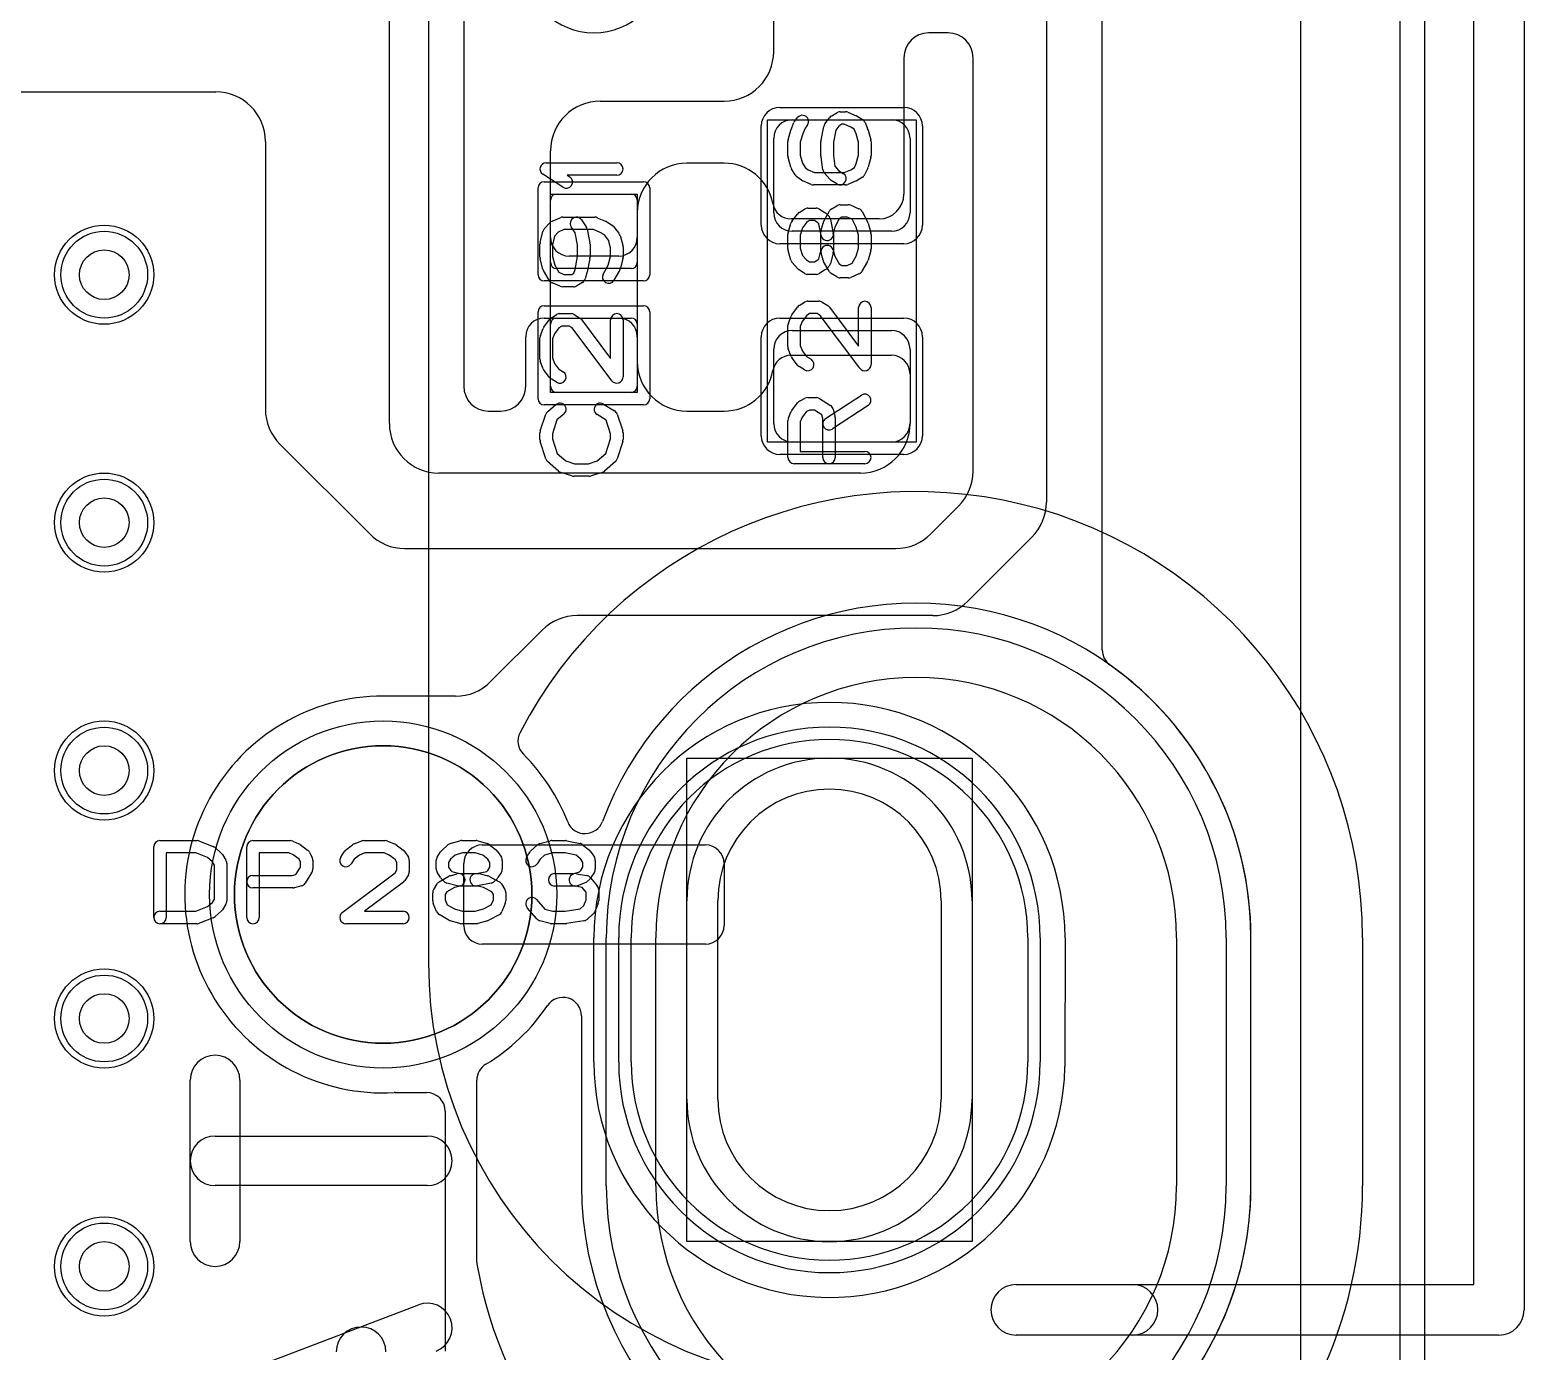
# Model space of a CAD drawing. Extents: x -1 to 20.9, y -0.5 to 20.
# Drawn here: x 14.88 to 20.9, y 2.93 to 8.26 of the extents above; entities that cross this region are included whole.
import ezdxf

# ---------------------------------------------------------------- set-up
doc = ezdxf.new("R2010")
doc.units = 0
for name, color, linetype in [('Hole', 1, 'CONTINUOUS'), ('L1', 3, 'CONTINUOUS'), ('L4', 3, 'CONTINUOUS'), ('MetalMask-A', 176, 'CONTINUOUS'), ('MetalMask-B', 176, 'CONTINUOUS'), ('Outline', 7, 'CONTINUOUS'), ('PartsArea-A', 111, 'CONTINUOUS'), ('PartsArea-B', 111, 'CONTINUOUS'), ('PartsSilk-A', 221, 'CONTINUOUS'), ('PartsSilk-B', 221, 'CONTINUOUS'), ('Resist-A', 2, 'CONTINUOUS'), ('Resist-B', 2, 'CONTINUOUS'), ('Silk-A', 140, 'CONTINUOUS'), ('Silk-B', 140, 'CONTINUOUS')]:
    doc.layers.add(name, color=color, linetype=linetype)

msp = doc.modelspace()

# ---------------------------------------------------------------- linework, layer by layer
at = {"layer": 'Hole'}
for p, q in [((17.65, 3.95), (17.65, 4.75)), ((18.55, 4.75), (18.55, 3.95))]:
    msp.add_line(p, q, dxfattribs=at)
for centre in [(15.175, 7.275), (15.175, 6.275), (15.175, 5.275), (15.175, 4.275), (15.175, 3.275)]:
    msp.add_circle(centre, 0.1, dxfattribs=at)
for centre, start, end in [((18.1, 4.75), 0, 180), ((18.1, 3.95), 180, 0)]:
    msp.add_arc(centre, 0.45, start, end, dxfattribs=at)
at = {"layer": 'L1'}
for p, q in [((16.625, 10.19216), (16.625, 6.825)), ((16.325, 6.675), (16.325, 10.06716)), ((17.875, 8.175), (17.875, 9.42503)), ((18.975, 8.35), (18.975, 6.35784)), ((18.57925, 8.25), (18.5, 8.25)), ((18.4, 8.15), (18.4, 7.6)), ((18.67925, 6.48284), (18.67925, 8.15)), ((14.71855, 8.0125), (15.625, 8.0125)), ((17.175, 7.975), (17.675, 7.975)), ((17.95, 7.9), (18.35, 7.9)), ((15.825, 7.8125), (15.825, 6.73284)), ((16.975, 7.42497), (16.975, 7.775)), ((17.875, 7.525), (17.875, 7.825)), ((18.425, 7.825), (18.425, 7.525)), ((17.675, 7.725), (17.525, 7.725)), ((17, 7.6), (17.3, 7.6)), ((16.975, 7.325), (16.975, 7.575)), ((17.325, 7.575), (17.325, 7.325)), ((17.325, 7.525), (17.325, 7.42497)), ((18.3, 7.5), (17.94539, 7.5)), ((18.35, 7.45), (17.95, 7.45)), ((17.3, 7.3), (17, 7.3)), ((17.25003, 7.35), (17.04997, 7.35)), ((16.94997, 7.1), (17.25003, 7.1)), ((16.975, 6.825), (16.975, 7.075)), ((17, 7.1), (17.3, 7.1)), ((17.325, 7.075), (17.325, 6.825)), ((16.875, 6.825), (16.875, 7.02503)), ((17.325, 7.02503), (17.325, 6.925)), ((17.95, 7.05), (18.35, 7.05)), ((17.875, 6.675), (17.875, 6.975)), ((17.94539, 6.95), (18.35003, 6.95)), ((18.425, 6.975), (18.425, 6.675)), ((18.425, 6.87503), (18.425, 6.675)), ((17.3, 6.8), (17, 6.8)), ((16.725, 6.725), (16.775, 6.725)), ((17.525, 6.725), (17.675, 6.725)), ((15.88358, 6.59142), (16.24567, 6.22933)), ((18.35, 6.6), (17.95, 6.6)), ((18.225, 6.475), (16.525, 6.475)), ((18.50858, 6.22933), (18.62067, 6.34142)), ((18.91642, 6.21642), (18.65858, 5.95858)), ((16.38709, 6.17075), (18.36716, 6.17075)), ((18.51716, 5.9), (17.08284, 5.9)), ((16.94142, 5.84142), (16.73362, 5.63362)), ((16.5922, 5.57504), (16.3, 5.57504)), ((16.69997, 4.975), (17.60003, 4.975)), ((16.625, 4.64997), (16.625, 4.90003)), ((17.675, 4.90003), (17.675, 4.64997)), ((17.525, 3.95), (17.525, 4.75)), ((18.675, 4.75), (18.675, 3.95)), ((17.3, 4.1), (17.3, 4.6)), ((17.4, 3.6), (17.4, 4.6)), ((18.9, 4.6), (18.9, 4.1)), ((19.5, 4.6), (19.5, 3.6)), ((17.60003, 4.575), (16.69997, 4.575)), ((16.34912, 3.97634), (16.47503, 3.97634)), ((16.55, 3.90137), (16.55, 2.93284))]:
    msp.add_line(p, q, dxfattribs=at)
for centre, radius in [((15.175, 7.275), 0.2), ((15.175, 6.275), 0.2), ((15.175, 5.275), 0.2), ((16.3, 4.775), 0.6), ((15.175, 4.275), 0.2), ((15.175, 3.275), 0.2)]:
    msp.add_circle(centre, radius, dxfattribs=at)
for centre, radius, start, end in [((17.15, 8.525), 0.275, 180, 0), ((18.5, 8.15), 0.1, 90, 180), ((18.57925, 8.15), 0.1, 0, 90), ((17.675, 8.175), 0.2, -90, 0), ((15.625, 7.8125), 0.2, 0, 90), ((17.175, 7.775), 0.2, 90, 180), ((17.95, 7.825), 0.075, 90, 180), ((18.35, 7.825), 0.075, 0, 90), ((17.525, 7.525), 0.2, 90, 180), ((17.675, 7.525), 0.2, 10.579531, 90), ((17, 7.575), 0.025, 90, 180), ((17.3, 7.575), 0.025, 0, 90), ((18.3, 7.6), 0.1, -90, 0), ((17.94539, 7.57497), 0.07497, -169.820246, -90), ((17.95, 7.525), 0.075, 180, -90), ((18.35, 7.525), 0.075, -90, 0), ((17.04997, 7.42497), 0.07497, 180, -90), ((17.25003, 7.42497), 0.07497, -90, 0), ((17, 7.325), 0.025, 180, -90), ((17.3, 7.325), 0.025, -90, 0), ((16.94997, 7.02503), 0.07497, 90, 180), ((17, 7.075), 0.025, 90, 180), ((17.25003, 7.02503), 0.07497, 0, 90), ((17.3, 7.075), 0.025, 0, 90), ((17.95, 6.975), 0.075, 90, 180), ((18.35, 6.975), 0.075, 0, 90), ((17.94539, 6.87503), 0.07497, 90, 169.820246), ((18.35003, 6.87503), 0.07497, 0, 90), ((17.525, 6.925), 0.2, 180, -90), ((17.675, 6.925), 0.2, -90, -10.579531), ((16.725, 6.825), 0.1, 180, -90), ((16.775, 6.825), 0.1, -90, 0), ((17, 6.825), 0.025, 180, -90), ((17.3, 6.825), 0.025, -90, 0), ((16.025, 6.73284), 0.2, 180, -135), ((16.525, 6.675), 0.2, 180, -90), ((17.95, 6.675), 0.075, 180, -90), ((18.225, 6.675), 0.2, -90, 0), ((18.35, 6.675), 0.075, -90, 0), ((18.47925, 6.48284), 0.2, -45, 0), ((18.775, 6.35784), 0.2, -45, 0), ((16.38709, 6.37075), 0.2, -135, -90), ((18.36716, 6.37075), 0.2, -90, -45), ((18.51716, 6.1), 0.2, -90, -45), ((17.08284, 5.7), 0.2, 90, 135), ((16.5922, 5.77504), 0.2, -90, -45), ((18.45, 4.6), 1.05, 0, 180), ((16.3, 4.775), 0.80004, 90, -86.782033), ((18.1, 4.6), 0.8, 0, 180), ((18.1, 4.75), 0.575, 0, 180), ((16.69997, 4.90003), 0.07497, 90, 180), ((17.60003, 4.90003), 0.07497, 0, 90), ((16.69997, 4.64997), 0.07497, 180, -90), ((17.60003, 4.64997), 0.07497, -90, 0), ((18.1, 4.1), 0.8, 180, 0), ((16.34912, 3.90137), 0.07497, 90, 93.219256), ((16.47503, 3.90137), 0.07497, 0, 90), ((18.1, 3.95), 0.575, 180, 0), ((18.45, 3.6), 1.05, 180, 0)]:
    msp.add_arc(centre, radius, start, end, dxfattribs=at)
at = {"layer": 'L4'}
for p, q in [((16.48278, 9.54394), (16.48278, 4.5)), ((17.525, 3.95), (17.525, 4.75)), ((18.675, 4.75), (18.675, 3.95)), ((17.3, 4.1), (17.3, 4.6)), ((18.9, 4.6), (18.9, 4.1))]:
    msp.add_line(p, q, dxfattribs=at)
for centre in [(15.175, 7.275), (15.175, 6.275), (15.175, 5.275), (15.175, 4.275), (15.175, 3.275)]:
    msp.add_circle(centre, 0.2, dxfattribs=at)
for centre, radius, start, end in [((18.1, 4.6), 0.8, 0, 180), ((18.1, 4.75), 0.575, 0, 180), ((18.18278, 4.5), 1.7, 180, -90), ((18.1, 4.1), 0.8, 180, 0), ((18.1, 3.95), 0.575, 180, 0)]:
    msp.add_arc(centre, radius, start, end, dxfattribs=at)
at = {"layer": 'MetalMask-A'}
for p, q in [((17.95, 7.9), (18.35, 7.9)), ((17.875, 7.525), (17.875, 7.825)), ((18.425, 7.825), (18.425, 7.525)), ((17, 7.6), (17.3, 7.6)), ((16.975, 7.325), (16.975, 7.575)), ((17.325, 7.575), (17.325, 7.325)), ((18.35, 7.45), (17.95, 7.45)), ((17.3, 7.3), (17, 7.3)), ((16.975, 6.825), (16.975, 7.075)), ((17, 7.1), (17.3, 7.1)), ((17.325, 7.075), (17.325, 6.825)), ((17.95, 7.05), (18.35, 7.05)), ((17.875, 6.675), (17.875, 6.975)), ((18.425, 6.975), (18.425, 6.675)), ((17.3, 6.8), (17, 6.8)), ((18.35, 6.6), (17.95, 6.6))]:
    msp.add_line(p, q, dxfattribs=at)
for centre, radius, start, end in [((17.95, 7.825), 0.075, 90, 180), ((18.35, 7.825), 0.075, 0, 90), ((17, 7.575), 0.025, 90, 180), ((17.3, 7.575), 0.025, 0, 90), ((17.95, 7.525), 0.075, 180, -90), ((18.35, 7.525), 0.075, -90, 0), ((17, 7.325), 0.025, 180, -90), ((17.3, 7.325), 0.025, -90, 0), ((17, 7.075), 0.025, 90, 180), ((17.3, 7.075), 0.025, 0, 90), ((17.95, 6.975), 0.075, 90, 180), ((18.35, 6.975), 0.075, 0, 90), ((17, 6.825), 0.025, 180, -90), ((17.3, 6.825), 0.025, -90, 0), ((17.95, 6.675), 0.075, 180, -90), ((18.35, 6.675), 0.075, -90, 0)]:
    msp.add_arc(centre, radius, start, end, dxfattribs=at)
at = {"layer": 'MetalMask-B'}
for p, q in [((17.3, 4.1), (17.3, 4.6)), ((18.9, 4.6), (18.9, 4.1))]:
    msp.add_line(p, q, dxfattribs=at)
for centre, start, end in [((18.1, 4.6), 0, 180), ((18.1, 4.1), 180, 0)]:
    msp.add_arc(centre, 0.8, start, end, dxfattribs=at)
at = {"layer": 'Outline'}
msp.add_line((20, 15), (20, 1), dxfattribs=at)
at = {"layer": 'PartsArea-A'}
for p, q in [((17.85, 6.6), (17.85, 7.9)), ((17.85, 7.9), (18.45, 7.9)), ((18.45, 7.9), (18.45, 6.6)), ((16.975, 6.8), (16.975, 7.6)), ((16.975, 7.6), (17.325, 7.6)), ((17.325, 7.6), (17.325, 6.8)), ((17.325, 6.8), (16.975, 6.8)), ((18.45, 6.6), (17.85, 6.6)), ((17.525, 3.375), (17.525, 5.325)), ((17.525, 5.325), (18.675, 5.325)), ((18.675, 5.325), (18.675, 3.375)), ((18.675, 3.375), (17.525, 3.375))]:
    msp.add_line(p, q, dxfattribs=at)
for start, end in [(90, -90), (-90, 90)]:
    msp.add_arc((16.3, 4.775), 0.6, start, end, dxfattribs=at)
at = {"layer": 'PartsArea-B'}
msp.add_line((20.4, 19.4), (20.4, 0.1), dxfattribs=at)
at = {"layer": 'PartsSilk-A'}
for p, q in [((17.96011, 7.89479), (17.97122, 7.90868)), ((18.08176, 7.88294), (18.10028, 7.90794)), ((18.10713, 7.91426), (18.12935, 7.92814)), ((18.14259, 7.93194), (18.16481, 7.93194)), ((18.17442, 7.93002), (18.20776, 7.91614)), ((18.2114, 7.91426), (18.23362, 7.90037)), ((17.93337, 7.81937), (17.94448, 7.85826)), ((17.94531, 7.86067), (17.95642, 7.88845)), ((17.99221, 7.84329), (17.98241, 7.809)), ((18.00147, 7.86645), (17.99221, 7.84329)), ((18.01026, 7.87744), (18.00147, 7.86645)), ((18.06623, 7.8174), (18.07734, 7.87296)), ((18.12527, 7.85767), (18.11574, 7.81002)), ((18.13764, 7.87437), (18.12527, 7.85767)), ((18.14976, 7.88194), (18.13764, 7.87437)), ((18.15981, 7.88194), (18.14976, 7.88194)), ((18.18664, 7.87077), (18.15981, 7.88194)), ((18.20019, 7.8623), (18.18664, 7.87077)), ((18.20779, 7.84329), (18.20019, 7.8623)), ((18.21759, 7.809), (18.20779, 7.84329)), ((18.24358, 7.88845), (18.25469, 7.86067)), ((18.25552, 7.85826), (18.26663, 7.81937)), ((17.93241, 7.75417), (17.93241, 7.8125)), ((17.98241, 7.809), (17.98241, 7.75767)), ((18.06574, 7.75417), (18.06574, 7.8125)), ((18.11574, 7.81002), (18.11574, 7.75592)), ((18.21759, 7.75767), (18.21759, 7.809)), ((18.26759, 7.8125), (18.26759, 7.75417)), ((16.95741, 7.72639), (17.24259, 7.72639)), ((17.94448, 7.70841), (17.93337, 7.7473)), ((17.98241, 7.75767), (17.99167, 7.72525)), ((17.99167, 7.72525), (18.00231, 7.7073)), ((18.07339, 7.69791), (18.06598, 7.75069)), ((18.11574, 7.75592), (18.12186, 7.71235)), ((18.20063, 7.70742), (18.20792, 7.72383)), ((18.20792, 7.72383), (18.21759, 7.75767)), ((18.26663, 7.7473), (18.25552, 7.70841)), ((17.0253, 7.62763), (16.94382, 7.68041)), ((17.24259, 7.67639), (17.04199, 7.67639)), ((17.04199, 7.67639), (17.05248, 7.66959)), ((17.96182, 7.67754), (17.94701, 7.70254)), ((17.98685, 7.65639), (17.96833, 7.67028)), ((18.00231, 7.7073), (18.01435, 7.69827)), ((18.01435, 7.69827), (18.04019, 7.6875)), ((18.04019, 7.6875), (18.15981, 7.6875)), ((18.10168, 7.65978), (18.07946, 7.68478)), ((18.12934, 7.6413), (18.10712, 7.65519)), ((18.12186, 7.71235), (18.13667, 7.69568)), ((18.13667, 7.69568), (18.15584, 7.6837)), ((18.15981, 7.6875), (18.18664, 7.69868)), ((18.18664, 7.69868), (18.20063, 7.70742)), ((18.23362, 7.66908), (18.2114, 7.65519)), ((18.25433, 7.70513), (18.24322, 7.68013)), ((18.02558, 7.63942), (17.99224, 7.65331)), ((18.16481, 7.6375), (18.03519, 7.6375)), ((18.20776, 7.65331), (18.17442, 7.63942)), ((17.97749, 7.52537), (17.99971, 7.53926)), ((18.01296, 7.54306), (18.0463, 7.54306)), ((18.05955, 7.53926), (18.08177, 7.52537)), ((18.10713, 7.53926), (18.12935, 7.55314)), ((18.14259, 7.55694), (18.17593, 7.55694)), ((18.18554, 7.55502), (18.21887, 7.54114)), ((16.94983, 7.45967), (16.97205, 7.48467)), ((16.98113, 7.49114), (17.01446, 7.50502)), ((17.02407, 7.50694), (17.1537, 7.50694)), ((17.10043, 7.49581), (17.11895, 7.46804)), ((17.16331, 7.50502), (17.19665, 7.49114)), ((17.20029, 7.48926), (17.22251, 7.47537)), ((17.93337, 7.44437), (17.94448, 7.48326)), ((17.949, 7.49201), (17.97122, 7.51979)), ((18.0076, 7.48523), (17.99118, 7.4647)), ((18.02013, 7.49306), (18.0076, 7.48523)), ((18.03913, 7.49306), (18.02013, 7.49306)), ((18.05285, 7.48448), (18.03913, 7.49306)), ((18.0566, 7.48074), (18.05285, 7.48448)), ((18.06623, 7.4326), (18.0566, 7.48074)), ((18.06658, 7.45505), (18.07399, 7.48283)), ((18.07609, 7.48815), (18.09831, 7.52982)), ((18.0862, 7.52185), (18.09731, 7.51074)), ((18.10414, 7.49796), (18.11525, 7.4424)), ((18.13928, 7.5004), (18.12156, 7.46717)), ((18.14976, 7.50694), (18.13928, 7.5004)), ((18.17093, 7.50694), (18.14976, 7.50694)), ((18.1914, 7.49842), (18.17093, 7.50694)), ((18.20817, 7.46697), (18.1914, 7.49842)), ((18.23132, 7.52982), (18.25354, 7.48815)), ((18.25552, 7.48326), (18.26663, 7.44437)), ((16.93316, 7.40467), (16.94427, 7.44912)), ((16.99129, 7.43104), (16.98241, 7.39553)), ((17.00563, 7.44718), (16.99129, 7.43104)), ((17.02907, 7.45694), (17.00563, 7.44718)), ((17.1487, 7.45694), (17.02907, 7.45694)), ((17.07461, 7.44442), (17.05883, 7.46807)), ((17.08426, 7.39613), (17.07461, 7.44442)), ((17.12266, 7.45907), (17.13377, 7.40351)), ((17.17553, 7.44577), (17.1487, 7.45694)), ((17.1924, 7.43523), (17.17553, 7.44577)), ((17.20882, 7.4147), (17.1924, 7.43523)), ((17.21759, 7.384), (17.20882, 7.4147)), ((17.22878, 7.46979), (17.251, 7.44201)), ((17.25552, 7.43326), (17.26663, 7.39437)), ((17.93241, 7.37917), (17.93241, 7.4375)), ((17.99118, 7.4647), (17.98241, 7.434)), ((17.98241, 7.434), (17.98241, 7.38267)), ((18.06574, 7.37134), (18.06574, 7.44861)), ((18.12156, 7.46717), (18.11574, 7.44533)), ((18.11574, 7.44533), (18.11574, 7.36806)), ((18.21759, 7.434), (18.20817, 7.46697)), ((18.21759, 7.38267), (18.21759, 7.434)), ((18.26759, 7.4375), (18.26759, 7.37917)), ((16.93241, 7.34583), (16.93241, 7.39861)), ((16.98241, 7.39553), (16.98241, 7.34911)), ((17.08426, 7.34831), (17.08426, 7.39613)), ((17.13426, 7.39861), (17.13426, 7.34583)), ((17.21759, 7.34911), (17.21759, 7.384)), ((17.26759, 7.3875), (17.26759, 7.34583)), ((17.94448, 7.33341), (17.93337, 7.3723)), ((17.98241, 7.38267), (17.99099, 7.35263)), ((17.99099, 7.35263), (18.00704, 7.33457)), ((18.0572, 7.33932), (18.06574, 7.37134)), ((18.07399, 7.33384), (18.06658, 7.36162)), ((18.1149, 7.36162), (18.10379, 7.31995)), ((18.1149, 7.3745), (18.12147, 7.34986)), ((18.20827, 7.35006), (18.21759, 7.38267)), ((18.26663, 7.3723), (18.25552, 7.33341)), ((16.94436, 7.29773), (16.93325, 7.33939)), ((16.98241, 7.34911), (16.99184, 7.31375)), ((16.99184, 7.31375), (17.00822, 7.28508)), ((17.06946, 7.28146), (17.07386, 7.2963)), ((17.07386, 7.2963), (17.08426, 7.34831)), ((17.13377, 7.34093), (17.12266, 7.28538)), ((17.18755, 7.27768), (17.20816, 7.31375)), ((17.20816, 7.31375), (17.21759, 7.34911)), ((17.26675, 7.33939), (17.25564, 7.29773)), ((17.97205, 7.29867), (17.94983, 7.32367)), ((17.99971, 7.28019), (17.97749, 7.29408)), ((18.00704, 7.33457), (18.02013, 7.32639)), ((18.02013, 7.32639), (18.03913, 7.32639)), ((18.03913, 7.32639), (18.05285, 7.33497)), ((18.05285, 7.33497), (18.0572, 7.33932)), ((18.08177, 7.29408), (18.05955, 7.28019)), ((18.09866, 7.28899), (18.07644, 7.32788)), ((18.09731, 7.30871), (18.0862, 7.2976)), ((18.12147, 7.34986), (18.13896, 7.31925)), ((18.13896, 7.31925), (18.14976, 7.3125)), ((18.14976, 7.3125), (18.17093, 7.3125)), ((18.17093, 7.3125), (18.19178, 7.32119)), ((18.19178, 7.32119), (18.20827, 7.35006)), ((18.25319, 7.32788), (18.23097, 7.28899)), ((16.96903, 7.25288), (16.94681, 7.29177)), ((17.01445, 7.22831), (16.98112, 7.2422)), ((17.00822, 7.28508), (17.02907, 7.27639)), ((17.02907, 7.27639), (17.06135, 7.27639)), ((17.06135, 7.27639), (17.06946, 7.28146)), ((17.10399, 7.24408), (17.08177, 7.23019)), ((17.12212, 7.28318), (17.11471, 7.25818)), ((17.25319, 7.29177), (17.23097, 7.25288)), ((18.0463, 7.27639), (18.01296, 7.27639)), ((18.12934, 7.2663), (18.10712, 7.28019)), ((18.17593, 7.2625), (18.14259, 7.2625)), ((18.21888, 7.27831), (18.18555, 7.26442)), ((17.06852, 7.22639), (17.02407, 7.22639)), ((16.97749, 7.10037), (16.99971, 7.11426)), ((17.01296, 7.11806), (17.05741, 7.11806)), ((17.07066, 7.11426), (17.09288, 7.10037)), ((17.9483, 7.11331), (17.97052, 7.14387)), ((17.97749, 7.15037), (17.99971, 7.16426)), ((18.02013, 7.11806), (18.00811, 7.11054)), ((18.01296, 7.16806), (18.05741, 7.16806)), ((18.05024, 7.11806), (18.02013, 7.11806)), ((18.06244, 7.11043), (18.05024, 7.11806)), ((18.07066, 7.16426), (18.09288, 7.15037)), ((18.09961, 7.1442), (18.21759, 6.98733)), ((18.21759, 6.98733), (18.21759, 7.14306)), ((18.26759, 7.14306), (18.26759, 6.9125)), ((16.9342, 7.03011), (16.94531, 7.05789)), ((16.9483, 7.06331), (16.97052, 7.09387)), ((17.00811, 7.06054), (16.99057, 7.03643)), ((17.02013, 7.06806), (17.00811, 7.06054)), ((17.05024, 7.06806), (17.02013, 7.06806)), ((17.06244, 7.06043), (17.05024, 7.06806)), ((17.22261, 6.84747), (17.06244, 7.06043)), ((17.09961, 7.0942), (17.21759, 6.93733)), ((17.21759, 6.93733), (17.21759, 7.09306)), ((17.26759, 7.09306), (17.26759, 6.8625)), ((17.93241, 6.98472), (17.93241, 7.07083)), ((17.9342, 7.08011), (17.94531, 7.10789)), ((17.99057, 7.08643), (17.98241, 7.06602)), ((17.98241, 7.06602), (17.98241, 6.98912)), ((18.00811, 7.11054), (17.99057, 7.08643)), ((18.22261, 6.89747), (18.06244, 7.11043)), ((16.93241, 6.93472), (16.93241, 7.02083)), ((16.99057, 7.03643), (16.98241, 7.01602)), ((16.98241, 7.01602), (16.98241, 6.93912)), ((16.98241, 6.93912), (16.99061, 6.91658)), ((17.94503, 6.94563), (17.93392, 6.97618)), ((17.97122, 6.91077), (17.949, 6.93855)), ((17.98241, 6.98912), (17.99061, 6.96658)), ((17.99061, 6.96658), (18.0076, 6.94533)), ((18.0076, 6.94533), (18.02621, 6.9337)), ((16.94503, 6.89563), (16.93392, 6.92618)), ((16.97122, 6.86077), (16.949, 6.88855)), ((16.99061, 6.91658), (17.0076, 6.89533)), ((17.0076, 6.89533), (17.02621, 6.8837)), ((17.99971, 6.8913), (17.97749, 6.90519)), ((16.99971, 6.8413), (16.97749, 6.85519)), ((16.96363, 6.72338), (16.99696, 6.75115)), ((17.18918, 6.75314), (17.23362, 6.72537)), ((17.9483, 6.7272), (17.97052, 6.75776)), ((17.97956, 6.76542), (18.00178, 6.77653)), ((18.01296, 6.77917), (18.0463, 6.77917)), ((18.05955, 6.77537), (18.10399, 6.74759)), ((18.08447, 6.69453), (18.22891, 6.78898)), ((16.93369, 6.6454), (16.95591, 6.71207)), ((17.0011, 6.68952), (16.98241, 6.63344)), ((17.02896, 6.71273), (17.0011, 6.68952)), ((17.1995, 6.68773), (17.16268, 6.71074)), ((17.24409, 6.71207), (17.26631, 6.6454)), ((17.93456, 6.69765), (17.94567, 6.72265)), ((17.99029, 6.69993), (17.98241, 6.6822)), ((18.00737, 6.72343), (17.99029, 6.69993)), ((18.01886, 6.72917), (18.00737, 6.72343)), ((18.03913, 6.72917), (18.01886, 6.72917)), ((18.06913, 6.71042), (18.03913, 6.72917)), ((18.07315, 6.69533), (18.06913, 6.71042)), ((18.07315, 6.5375), (18.07315, 6.69533)), ((18.25627, 6.74714), (18.11183, 6.65269)), ((18.1149, 6.73283), (18.12231, 6.70505)), ((18.12315, 6.69861), (18.12315, 6.5375)), ((16.93241, 6.60972), (16.93241, 6.6375)), ((16.98241, 6.63344), (16.98241, 6.61362)), ((17.21759, 6.63344), (17.1995, 6.68773)), ((17.21759, 6.61362), (17.21759, 6.63344)), ((17.26759, 6.6375), (17.26759, 6.60972)), ((17.93241, 6.5375), (17.93241, 6.6875)), ((17.98241, 6.6822), (17.98241, 6.5625)), ((16.95582, 6.53266), (16.9336, 6.6021)), ((16.98241, 6.61362), (17.00132, 6.55452)), ((17.19868, 6.55452), (17.21759, 6.61362)), ((17.2664, 6.6021), (17.24418, 6.53266)), ((17.00761, 6.48258), (16.96317, 6.52147)), ((17.00132, 6.55452), (17.03656, 6.52368)), ((17.03656, 6.52368), (17.07234, 6.5125)), ((17.07234, 6.5125), (17.12766, 6.5125)), ((17.12766, 6.5125), (17.16344, 6.52368)), ((17.16344, 6.52368), (17.19868, 6.55452)), ((17.23683, 6.52147), (17.19239, 6.48258)), ((18.24259, 6.5125), (17.95741, 6.5125)), ((17.98241, 6.5625), (18.24259, 6.5625)), ((17.06106, 6.46364), (17.01661, 6.47753)), ((17.13148, 6.4625), (17.06852, 6.4625)), ((17.18339, 6.47753), (17.13894, 6.46364)), ((15.375, 4.68241), (15.375, 4.96759)), ((15.4, 4.99259), (15.55, 4.99259)), ((15.54519, 4.94259), (15.425, 4.94259)), ((15.425, 4.94259), (15.425, 4.68241)), ((15.59222, 4.92378), (15.54519, 4.94259)), ((15.55928, 4.9908), (15.61484, 4.96858)), ((15.62217, 4.96406), (15.64717, 4.94184)), ((15.75, 4.68241), (15.75, 4.96759)), ((15.775, 4.99259), (15.925, 4.99259)), ((15.9197, 4.94259), (15.8, 4.94259)), ((15.8, 4.94259), (15.8, 4.68241)), ((15.93743, 4.93471), (15.9197, 4.94259)), ((15.93515, 4.99044), (15.96015, 4.97933)), ((15.9647, 4.9767), (15.99526, 4.95448)), ((16.00292, 4.94544), (16.01403, 4.92322)), ((16.1288, 4.92529), (16.14269, 4.94751)), ((16.14827, 4.95378), (16.17605, 4.976)), ((16.18313, 4.97997), (16.21368, 4.99108)), ((16.22662, 4.94259), (16.20408, 4.93439)), ((16.22222, 4.99259), (16.30833, 4.99259)), ((16.30352, 4.94259), (16.22662, 4.94259)), ((16.32393, 4.93443), (16.30352, 4.94259)), ((16.31761, 4.9908), (16.34539, 4.97969)), ((16.35081, 4.9767), (16.38137, 4.95448)), ((16.38787, 4.94751), (16.40176, 4.92529)), ((16.51769, 4.92529), (16.53158, 4.94751)), ((16.53617, 4.95295), (16.56117, 4.97517)), ((16.57091, 4.98052), (16.6098, 4.99163)), ((16.62017, 4.94259), (16.59013, 4.93401)), ((16.61667, 4.99259), (16.675, 4.99259)), ((16.6715, 4.94259), (16.62017, 4.94259)), ((16.7022, 4.93382), (16.6715, 4.94259)), ((16.68187, 4.99163), (16.72076, 4.98052)), ((16.72951, 4.976), (16.75729, 4.95378)), ((16.76287, 4.94751), (16.77676, 4.92529)), ((16.8788, 4.92529), (16.89269, 4.94751)), ((16.89728, 4.95295), (16.92228, 4.97517)), ((16.93245, 4.98064), (16.97412, 4.99175)), ((16.98384, 4.94259), (16.95106, 4.93385)), ((16.98056, 4.99259), (17.03611, 4.99259)), ((17.03351, 4.94259), (16.98384, 4.94259)), ((17.07792, 4.93324), (17.03351, 4.94259)), ((17.04126, 4.99205), (17.09404, 4.98094)), ((17.10451, 4.976), (17.13229, 4.95378)), ((17.13787, 4.94751), (17.15176, 4.92529)), ((15.61126, 4.90685), (15.59222, 4.92378)), ((15.61944, 4.89376), (15.61126, 4.90685)), ((15.61944, 4.75624), (15.61944, 4.89376)), ((15.65176, 4.93639), (15.66564, 4.91417)), ((15.66944, 4.90093), (15.66944, 4.74907)), ((15.96093, 4.91763), (15.93743, 4.93471)), ((15.94792, 4.85587), (15.96667, 4.88587)), ((15.96667, 4.90614), (15.96093, 4.91763)), ((15.96667, 4.88587), (15.96667, 4.90614)), ((16.01667, 4.91204), (16.01667, 4.8787)), ((16.18283, 4.9174), (16.1712, 4.89879)), ((16.20408, 4.93439), (16.18283, 4.9174)), ((16.34804, 4.91689), (16.32393, 4.93443)), ((16.35556, 4.90487), (16.34804, 4.91689)), ((16.35556, 4.87476), (16.35556, 4.90487)), ((16.40556, 4.91204), (16.40556, 4.86759)), ((16.51389, 4.8787), (16.51389, 4.91204)), ((16.57207, 4.91796), (16.56389, 4.90487)), ((16.56389, 4.90487), (16.56389, 4.88587)), ((16.56389, 4.88587), (16.57247, 4.87215)), ((16.59013, 4.93401), (16.57207, 4.91796)), ((16.72273, 4.9174), (16.7022, 4.93382)), ((16.72198, 4.87215), (16.73056, 4.88587)), ((16.73056, 4.90487), (16.72273, 4.9174)), ((16.73056, 4.88587), (16.73056, 4.90487)), ((16.78056, 4.91204), (16.78056, 4.8787)), ((16.93318, 4.91796), (16.9212, 4.89879)), ((16.95106, 4.93385), (16.93318, 4.91796)), ((17.09773, 4.9174), (17.07792, 4.93324)), ((17.09698, 4.87215), (17.10556, 4.88587)), ((17.10556, 4.90487), (17.09773, 4.9174)), ((17.10556, 4.88587), (17.10556, 4.90487)), ((17.15556, 4.91204), (17.15556, 4.8787)), ((15.775, 4.85185), (15.93283, 4.85185)), ((15.93283, 4.85185), (15.94792, 4.85587)), ((16.01287, 4.86545), (15.98509, 4.82101)), ((16.13497, 4.70239), (16.34793, 4.86256)), ((16.3817, 4.82539), (16.22483, 4.70741)), ((16.34793, 4.86256), (16.35556, 4.87476)), ((16.40176, 4.85434), (16.38787, 4.83212)), ((16.53158, 4.84323), (16.51769, 4.86545)), ((16.52649, 4.82634), (16.56538, 4.84856)), ((16.54621, 4.82769), (16.5351, 4.8388)), ((16.59912, 4.8101), (16.55745, 4.82121)), ((16.57134, 4.85101), (16.59912, 4.85842)), ((16.57247, 4.87215), (16.57682, 4.8678)), ((16.57682, 4.8678), (16.60884, 4.85926)), ((16.60884, 4.85926), (16.68611, 4.85926)), ((16.6701, 4.85877), (16.71824, 4.8684)), ((16.69255, 4.85842), (16.72033, 4.85101)), ((16.71824, 4.8684), (16.72198, 4.87215)), ((16.72565, 4.84891), (16.76732, 4.82669)), ((16.75935, 4.8388), (16.74824, 4.82769)), ((16.77676, 4.86545), (16.76287, 4.84323)), ((16.99167, 4.85926), (17.0706, 4.85926)), ((17.0706, 4.85926), (17.0918, 4.86697)), ((17.07938, 4.85887), (17.12105, 4.85146)), ((17.1141, 4.82187), (17.08354, 4.81076)), ((17.0918, 4.86697), (17.09698, 4.87215)), ((17.13435, 4.8388), (17.12324, 4.82769)), ((17.13588, 4.84285), (17.16365, 4.80952)), ((17.15176, 4.86545), (17.13787, 4.84323)), ((15.93611, 4.80185), (15.775, 4.80185)), ((15.97033, 4.8101), (15.94255, 4.80269)), ((16.5, 4.74907), (16.5, 4.78241)), ((16.5038, 4.79566), (16.51769, 4.81788)), ((16.55675, 4.78604), (16.55, 4.77524)), ((16.55, 4.77524), (16.55, 4.75407)), ((16.58736, 4.80353), (16.55675, 4.78604)), ((16.612, 4.8101), (16.58736, 4.80353)), ((16.68283, 4.80926), (16.60556, 4.80926)), ((16.73546, 4.82086), (16.6799, 4.80975)), ((16.70467, 4.80344), (16.68283, 4.80926)), ((16.7379, 4.78572), (16.70467, 4.80344)), ((16.74444, 4.77524), (16.7379, 4.78572)), ((16.74444, 4.75407), (16.74444, 4.77524)), ((16.77676, 4.81787), (16.79064, 4.79565)), ((16.79444, 4.78241), (16.79444, 4.74907)), ((17.075, 4.80926), (16.99167, 4.80926)), ((17.10331, 4.80383), (17.07062, 4.80965)), ((17.11944, 4.78447), (17.10331, 4.80383)), ((17.11944, 4.75407), (17.11944, 4.78447)), ((17.16944, 4.79352), (17.16944, 4.74907)), ((15.4, 4.70741), (15.54519, 4.70741)), ((15.54519, 4.70741), (15.59222, 4.72622)), ((15.59222, 4.72622), (15.61126, 4.74315)), ((15.61126, 4.74315), (15.61944, 4.75624)), ((15.64717, 4.70816), (15.62217, 4.68594)), ((15.66564, 4.73583), (15.65176, 4.71361)), ((16.22483, 4.70741), (16.38056, 4.70741)), ((16.51581, 4.70612), (16.50192, 4.73945)), ((16.55, 4.75407), (16.55869, 4.73322)), ((16.55869, 4.73322), (16.58756, 4.71673)), ((16.58756, 4.71673), (16.62017, 4.70741)), ((16.62017, 4.70741), (16.6715, 4.70741)), ((16.6715, 4.70741), (16.70447, 4.71683)), ((16.70447, 4.71683), (16.73592, 4.7336)), ((16.73592, 4.7336), (16.74444, 4.75407)), ((16.79252, 4.73946), (16.77864, 4.70613)), ((16.92008, 4.67706), (16.88119, 4.7215)), ((16.91881, 4.75442), (16.95269, 4.71571)), ((16.95269, 4.71571), (16.98384, 4.70741)), ((16.98384, 4.70741), (17.03412, 4.70741)), ((17.03412, 4.70741), (17.09441, 4.71705)), ((17.09441, 4.71705), (17.10968, 4.73063)), ((17.10968, 4.73063), (17.11944, 4.75407)), ((17.16752, 4.73946), (17.15364, 4.70613)), ((15.55, 4.65741), (15.4, 4.65741)), ((15.61484, 4.68142), (15.55928, 4.6592)), ((16.38056, 4.65741), (16.15, 4.65741)), ((16.56538, 4.67181), (16.52649, 4.69403)), ((16.6098, 4.65837), (16.57091, 4.66948)), ((16.675, 4.65741), (16.61667, 4.65741)), ((16.72076, 4.66948), (16.68187, 4.65837)), ((16.76732, 4.69368), (16.72565, 4.67146)), ((16.97412, 4.65825), (16.93245, 4.66936)), ((17.03611, 4.65741), (16.98056, 4.65741)), ((17.10951, 4.66883), (17.04006, 4.65772)), ((17.14717, 4.69705), (17.12217, 4.67483)), ((15.52222, 3.375), (15.52222, 4.02685)), ((15.72222, 4.02685), (15.72222, 3.375)), ((15.62222, 3.80093), (16.47778, 3.80093)), ((16.47778, 3.60093), (15.62222, 3.60093)), ((15.58662, 2.79438), (16.44218, 3.1203))]:
    msp.add_line(p, q, dxfattribs=at)
for centre, radius, start, end in [((17.97963, 7.87917), 0.025, 141.333033, 158.207103), ((17.99074, 7.89306), 0.025, -38.666967, 141.345223), ((18.12037, 7.89306), 0.025, 121.985944, 143.473873), ((18.14259, 7.90694), 0.025, 90, 121.985944), ((18.16481, 7.90694), 0.025, 67.394238, 90), ((18.19815, 7.89306), 0.025, 57.994617, 67.394238), ((18.22037, 7.87917), 0.025, 21.792897, 57.994617), ((17.96852, 7.85139), 0.025, 158.207103, 164.051456), ((18.10185, 7.86806), 0.025, 143.473873, 168.694563), ((18.23148, 7.85139), 0.025, 15.948544, 21.792897), ((17.95741, 7.8125), 0.025, 164.051456, 180), ((18.09074, 7.8125), 0.025, 168.694563, 180), ((18.24259, 7.8125), 0.025, 0, 15.948544), ((16.95741, 7.70139), 0.025, 90, -122.933807), ((17.24259, 7.70139), 0.025, -90, 90), ((17.95741, 7.75417), 0.025, 180, -164.051456), ((18.09074, 7.75417), 0.025, 180, -171.999526), ((18.24259, 7.75417), 0.025, -15.948544, 0), ((17.03889, 7.64861), 0.025, -122.933543, 57.066193), ((17.96852, 7.71528), 0.025, -164.051456, -149.362476), ((17.98333, 7.69028), 0.025, -149.362476, -126.869898), ((18.00185, 7.67639), 0.025, -126.869898, -112.605762), ((18.09815, 7.70139), 0.025, -171.999526, -138.37217), ((18.12037, 7.67639), 0.025, -138.372169, -122.005383), ((18.14259, 7.6625), 0.025, -122.005383, 57.989981), ((18.19815, 7.67639), 0.025, -67.394238, -57.994617), ((18.22037, 7.69028), 0.025, -57.994617, -23.950855), ((18.23148, 7.71528), 0.025, -23.950855, -15.948544), ((18.03519, 7.6625), 0.025, -112.605762, -90), ((18.16481, 7.6625), 0.025, -90, -67.394238), ((18.01296, 7.51806), 0.025, 90, 122.005383), ((18.0463, 7.51806), 0.025, 57.994617, 90), ((18.12037, 7.51806), 0.025, 121.985944, 151.931795), ((18.14259, 7.53194), 0.025, 90, 121.991474), ((18.17593, 7.53194), 0.025, 67.394238, 90), ((18.20926, 7.51806), 0.025, 28.061701, 67.391122), ((16.99074, 7.46806), 0.025, 112.605762, 138.369306), ((17.02407, 7.48194), 0.025, 90, 112.608878), ((17.07963, 7.48194), 0.025, 33.696424, -146.300411), ((17.1537, 7.48194), 0.025, 67.394238, 90), ((17.18704, 7.46806), 0.025, 57.994617, 67.397221), ((17.20926, 7.45417), 0.025, 38.666967, 57.989981), ((17.96852, 7.47639), 0.025, 141.333033, 164.051456), ((17.99074, 7.50417), 0.025, 122.005383, 141.333033), ((18.09815, 7.47639), 0.025, 151.938299, 165.064732), ((18.06852, 7.50417), 0.025, 45, 57.994617), ((18.07963, 7.49306), 0.025, 11.305437, 45), ((18.23148, 7.47639), 0.025, 15.948544, 28.068205), ((16.96852, 7.44306), 0.025, 138.372169, 165.96679), ((17.09815, 7.45417), 0.025, 11.305437, 33.699589), ((17.23148, 7.42639), 0.025, 15.948544, 38.654777), ((17.95741, 7.4375), 0.025, 164.051456, 180), ((18.09074, 7.44861), 0.025, 165.074487, 180), ((18.09074, 7.4375), 0.025, -168.694563, 11.307949), ((18.24259, 7.4375), 0.025, 0, 15.94345), ((16.95741, 7.39861), 0.025, 165.969316, 180), ((17.10926, 7.39861), 0.025, 0, 11.307949), ((17.24259, 7.3875), 0.025, 0, 15.94345), ((17.95741, 7.37917), 0.025, 180, -164.051456), ((18.09074, 7.36806), 0.025, 14.925513, -165.064732), ((18.09074, 7.36806), 0.025, -14.925513, 0), ((18.24259, 7.37917), 0.025, -15.948544, 0), ((16.95741, 7.34583), 0.025, 180, -165.067727), ((16.96852, 7.30417), 0.025, -165.074487, -150.258292), ((17.10926, 7.34583), 0.025, -11.305437, 0), ((17.23148, 7.30417), 0.025, -29.733511, -14.932273), ((17.24259, 7.34583), 0.025, -14.925513, 0), ((17.96852, 7.34028), 0.025, -164.051456, -138.37217), ((17.99074, 7.31528), 0.025, -138.372169, -122.005383), ((18.09815, 7.34028), 0.025, -165.074487, -150.258292), ((18.06852, 7.31528), 0.025, -57.994617, -45), ((18.07963, 7.32639), 0.025, -45, -14.925513), ((18.23148, 7.34028), 0.025, -29.733511, -15.94345), ((16.99074, 7.26528), 0.025, -150.266489, -112.623527), ((17.09074, 7.26528), 0.025, -57.994617, -16.509823), ((17.09815, 7.29028), 0.025, -16.499478, -11.309932), ((17.20926, 7.26528), 0.025, 150.266489, -29.741708), ((18.01296, 7.30139), 0.025, -122.005383, -90), ((18.0463, 7.30139), 0.025, -90, -57.994617), ((18.12037, 7.30139), 0.025, -150.266489, -122.010019), ((18.14259, 7.2875), 0.025, -122.005383, -90), ((18.17593, 7.2875), 0.025, -90, -67.376473), ((18.20926, 7.30139), 0.025, -67.373085, -29.741708), ((17.02407, 7.25139), 0.025, -112.626915, -90), ((17.06852, 7.25139), 0.025, -90, -57.989981), ((17.01296, 7.09306), 0.025, 90, 122.010019), ((17.05741, 7.09306), 0.025, 57.994617, 90), ((17.24259, 7.09306), 0.025, 0, 180), ((17.96852, 7.09861), 0.025, 143.982737, 158.202147), ((17.99074, 7.12917), 0.025, 122.005383, 143.979316), ((18.01296, 7.14306), 0.025, 90, 122.010019), ((18.05741, 7.14306), 0.025, 57.994617, 90), ((18.07963, 7.12917), 0.025, 36.952397, 57.989981), ((18.24259, 7.14306), 0.025, 0, 180), ((16.96852, 7.04861), 0.025, 143.982737, 158.202147), ((16.99074, 7.07917), 0.025, 122.005383, 143.979316), ((17.07963, 7.07917), 0.025, 36.952397, 57.989981), ((17.95741, 7.07083), 0.025, 158.207103, 180), ((16.95741, 7.02083), 0.025, 158.207103, 180), ((16.95741, 6.93472), 0.025, 180, -160.015388), ((17.95741, 6.98472), 0.025, 180, -160.015388), ((17.96852, 6.95417), 0.025, -160.02081, -141.345223), ((18.01296, 6.9125), 0.025, -122.005383, 57.989981), ((16.96852, 6.90417), 0.025, -160.02081, -141.345223), ((17.01296, 6.8625), 0.025, -122.005383, 57.989981), ((17.99074, 6.92639), 0.025, -141.333033, -122.010019), ((18.24259, 6.9125), 0.025, -143.047603, 0), ((16.99074, 6.87639), 0.025, -141.333033, -122.010019), ((17.24259, 6.8625), 0.025, -143.047603, 0), ((17.01296, 6.73194), 0.025, -50.209101, 129.800498), ((17.17593, 6.73194), 0.025, 57.994617, -122.000747), ((17.99074, 6.74306), 0.025, 116.565051, 143.979316), ((18.01296, 6.75417), 0.025, 90, 116.565051), ((18.0463, 6.75417), 0.025, 57.994617, 90), ((18.24259, 6.76806), 0.025, -56.818537, 123.180863), ((16.97963, 6.70417), 0.025, 129.790899, 161.579545), ((17.22037, 6.70417), 0.025, 18.420455, 57.994617), ((17.95741, 6.6875), 0.025, 156.049145, 180), ((17.96852, 6.7125), 0.025, 143.982737, 156.039637), ((18.09815, 6.67361), 0.025, 123.181463, -56.819137), ((18.09074, 6.72639), 0.025, 14.925513, 57.989981), ((18.09815, 6.69861), 0.025, 0, 14.935268), ((16.95741, 6.6375), 0.025, 161.579545, 180), ((17.24259, 6.6375), 0.025, 0, 18.420455), ((16.95741, 6.60972), 0.025, 180, -162.253582), ((17.24259, 6.60972), 0.025, -17.746418, 0), ((16.97963, 6.54028), 0.025, -162.253582, -131.188082), ((17.22037, 6.54028), 0.025, -48.811918, -17.746418), ((17.95741, 6.5375), 0.025, 180, -90), ((18.09815, 6.5375), 0.025, 180, 0), ((18.24259, 6.5375), 0.025, -90, 90), ((17.02407, 6.50139), 0.025, -131.188082, -107.362228), ((17.06852, 6.4875), 0.025, -107.362228, -90), ((17.13148, 6.4875), 0.025, -90, -72.637772), ((17.17593, 6.50139), 0.025, -72.637772, -48.811918), ((15.4, 4.96759), 0.025, 90, 180), ((15.55, 4.96759), 0.025, 68.207103, 90), ((15.60556, 4.94537), 0.025, 48.372169, 68.202147), ((15.63056, 4.92315), 0.025, 31.985944, 48.369306), ((15.775, 4.96759), 0.025, 90, 180), ((15.925, 4.96759), 0.025, 66.049145, 90), ((15.95, 4.95648), 0.025, 53.982737, 66.039637), ((15.98056, 4.93426), 0.025, 26.565051, 53.979316), ((16.16389, 4.93426), 0.025, 128.666967, 147.989981), ((16.19167, 4.95648), 0.025, 109.97919, 128.654777), ((16.22222, 4.96759), 0.025, 90, 109.984612), ((16.30833, 4.96759), 0.025, 68.207103, 90), ((16.33611, 4.95648), 0.025, 53.982737, 68.202147), ((16.36667, 4.93426), 0.025, 32.005383, 53.979316), ((16.55278, 4.93426), 0.025, 131.627831, 147.994617), ((16.57778, 4.95648), 0.025, 105.948544, 131.62783), ((16.61667, 4.96759), 0.025, 90, 105.948544), ((16.675, 4.96759), 0.025, 74.051456, 90), ((16.71389, 4.95648), 0.025, 51.333033, 74.051456), ((16.74167, 4.93426), 0.025, 32.005383, 51.333033), ((16.91389, 4.93426), 0.025, 131.627831, 147.989981), ((16.93889, 4.95648), 0.025, 104.925513, 131.630694), ((16.98056, 4.96759), 0.025, 90, 104.92885), ((17.03611, 4.96759), 0.025, 78.110161, 90), ((17.08889, 4.95648), 0.025, 51.333033, 78.112983), ((17.11667, 4.93426), 0.025, 32.005383, 51.345223), ((15.64444, 4.90093), 0.025, 0, 31.991474), ((15.99167, 4.91204), 0.025, 0, 26.565051), ((16.15, 4.91204), 0.025, 147.994617, -32.010019), ((16.38056, 4.91204), 0.025, 0, 32.010019), ((16.53889, 4.91204), 0.025, 147.994617, 180), ((16.75556, 4.91204), 0.025, 0, 32.005383), ((16.9, 4.91204), 0.025, 147.994617, -32.010019), ((17.13056, 4.91204), 0.025, 0, 32.010019), ((15.775, 4.82685), 0.025, 90, -90), ((15.99167, 4.8787), 0.025, -32.005383, 0), ((16.36667, 4.84537), 0.025, -53.047603, -32.010019), ((16.38056, 4.86759), 0.025, -32.005383, 0), ((16.53889, 4.8787), 0.025, 180, -147.994617), ((16.53889, 4.80463), 0.025, 119.733511, 147.989981), ((16.55278, 4.85648), 0.025, -147.994617, -135), ((16.56389, 4.84537), 0.025, -135, -104.925513), ((16.57778, 4.82685), 0.025, 104.925513, 119.741708), ((16.60556, 4.83426), 0.025, -75.074487, 104.935268), ((16.675, 4.83426), 0.025, 101.305437, -78.692051), ((16.68611, 4.83426), 0.025, 75.074487, 90), ((16.71389, 4.82685), 0.025, 61.938299, 75.064732), ((16.73056, 4.84537), 0.025, -78.694563, -45), ((16.74167, 4.85648), 0.025, -45, -32.005383), ((16.75556, 4.80463), 0.025, 31.985944, 61.931795), ((16.75556, 4.8787), 0.025, -32.005383, 0), ((16.99167, 4.83426), 0.025, 90, -90), ((17.075, 4.83426), 0.025, 79.908369, -100.083264), ((17.10556, 4.84537), 0.025, -70.02864, -45), ((17.11667, 4.82685), 0.025, 39.790899, 79.916736), ((17.11667, 4.85648), 0.025, -45, -32.010019), ((17.13056, 4.8787), 0.025, -32.005383, 0), ((15.93611, 4.82685), 0.025, -90, -75.064732), ((15.96389, 4.83426), 0.025, -75.074487, -32.010019), ((16.525, 4.78241), 0.025, 147.994617, 180), ((16.60556, 4.83426), 0.025, -104.925513, -90), ((16.76944, 4.78241), 0.025, 0, 31.991474), ((16.9, 4.73796), 0.025, 41.188082, -138.810424), ((17.075, 4.83426), 0.025, -90, -70.02141), ((17.14444, 4.79352), 0.025, 0, 39.800498), ((15.4, 4.68241), 0.025, 90, -90), ((15.63056, 4.72685), 0.025, -48.372169, -31.991474), ((15.64444, 4.74907), 0.025, -31.985944, 0), ((16.15, 4.68241), 0.025, 126.952397, -90), ((16.38056, 4.68241), 0.025, -90, 90), ((16.525, 4.74907), 0.025, 180, -157.376473), ((16.53889, 4.71574), 0.025, -157.373085, -119.741708), ((16.75556, 4.71574), 0.025, -61.938299, -22.608878), ((16.76944, 4.74907), 0.025, -22.605762, 0), ((17.13056, 4.71574), 0.025, -48.372169, -22.608878), ((17.14444, 4.74907), 0.025, -22.605762, 0), ((15.4, 4.68241), 0.025, 180, 0), ((15.55, 4.68241), 0.025, -90, -68.202147), ((15.60556, 4.70463), 0.025, -68.207103, -48.369306), ((15.775, 4.68241), 0.025, 180, 0), ((16.57778, 4.69352), 0.025, -119.733511, -105.94345), ((16.61667, 4.68241), 0.025, -105.948544, -90), ((16.675, 4.68241), 0.025, -90, -74.05655), ((16.71389, 4.69352), 0.025, -74.051456, -61.931795), ((16.93889, 4.69352), 0.025, -138.811918, -104.92885), ((16.98056, 4.68241), 0.025, -104.925513, -90), ((17.03611, 4.68241), 0.025, -90, -80.911332), ((17.10556, 4.69352), 0.025, -80.910628, -48.369306), ((15.62222, 4.02685), 0.1, 0, 180), ((15.62222, 3.70093), 0.1, 90, -90), ((16.47778, 3.70093), 0.1, -90, 90), ((15.62222, 3.375), 0.1, 180, 0), ((16.47778, 3.02685), 0.1, -69.145542, 110.854012), ((16.21111, 2.93056), 0.1, 0, 180)]:
    msp.add_arc(centre, radius, start, end, dxfattribs=at)
at = {"layer": 'PartsSilk-B'}
for p, q in [((20.9016, 14.1), (20.9016, 3.1)), ((20.6984, 3.2016), (20.6984, 13.9984)), ((18.85266, 3.2016), (20.6984, 3.2016)), ((20.8, 2.9984), (18.85266, 2.9984))]:
    msp.add_line(p, q, dxfattribs=at)
for centre, start, end in [((18.85266, 3.1), 90, -90), ((20.8, 3.1), -90, 0)]:
    msp.add_arc(centre, 0.1016, start, end, dxfattribs=at)
at = {"layer": 'Resist-A'}
for p, q in [((17.9, 7.95), (18.4, 7.95)), ((17.825, 7.475), (17.825, 7.875)), ((18.475, 7.875), (18.475, 7.475)), ((16.925, 7.275), (16.925, 7.625)), ((16.95, 7.65), (17.35, 7.65)), ((17.375, 7.625), (17.375, 7.275)), ((18.4, 7.4), (17.9, 7.4)), ((17.35, 7.25), (16.95, 7.25)), ((16.925, 6.775), (16.925, 7.125)), ((16.95, 7.15), (17.35, 7.15)), ((17.375, 7.125), (17.375, 6.775)), ((17.9, 7.1), (18.4, 7.1)), ((17.825, 6.625), (17.825, 7.025)), ((18.475, 7.025), (18.475, 6.625)), ((17.35, 6.75), (16.95, 6.75)), ((18.4, 6.55), (17.9, 6.55)), ((17.525, 3.95), (17.525, 4.75)), ((18.675, 4.75), (18.675, 3.95)), ((17.2, 3.6), (17.2, 4.6)), ((17.25, 4.1), (17.25, 4.6)), ((18.95, 4.6), (18.95, 4.1)), ((19.7, 4.6), (19.7, 3.6))]:
    msp.add_line(p, q, dxfattribs=at)
for centre, radius in [((15.175, 7.275), 0.175), ((15.175, 6.275), 0.175), ((15.175, 5.275), 0.175), ((16.3, 4.775), 0.7), ((15.175, 4.275), 0.175), ((15.175, 3.275), 0.175)]:
    msp.add_circle(centre, radius, dxfattribs=at)
for centre, radius, start, end in [((17.9, 7.875), 0.075, 90, 180), ((18.4, 7.875), 0.075, 0, 90), ((16.95, 7.625), 0.025, 90, 180), ((17.35, 7.625), 0.025, 0, 90), ((17.9, 7.475), 0.075, 180, -90), ((18.4, 7.475), 0.075, -90, 0), ((16.95, 7.275), 0.025, 180, -90), ((17.35, 7.275), 0.025, -90, 0), ((16.95, 7.125), 0.025, 90, 180), ((17.35, 7.125), 0.025, 0, 90), ((17.9, 7.025), 0.075, 90, 180), ((18.4, 7.025), 0.075, 0, 90), ((16.95, 6.775), 0.025, 180, -90), ((17.35, 6.775), 0.025, -90, 0), ((17.9, 6.625), 0.075, 180, -90), ((18.4, 6.625), 0.075, -90, 0), ((18.45, 4.6), 1.25, 0, 180), ((18.1, 4.6), 0.85, 0, 180), ((18.1, 4.75), 0.575, 0, 180), ((18.1, 4.1), 0.85, 180, 0), ((18.1, 3.95), 0.575, 180, 0), ((18.45, 3.6), 1.25, 180, 0)]:
    msp.add_arc(centre, radius, start, end, dxfattribs=at)
at = {"layer": 'Resist-B'}
for p, q in [((17.525, 3.95), (17.525, 4.75)), ((18.675, 4.75), (18.675, 3.95)), ((17.15, 4.1), (17.15, 4.6)), ((17.25, 4.1), (17.25, 4.6)), ((18.95, 4.6), (18.95, 4.1)), ((19.05, 4.6), (19.04979, 4.08082))]:
    msp.add_line(p, q, dxfattribs=at)
for centre in [(15.175, 7.275), (15.175, 6.275), (15.175, 5.275), (15.175, 4.275), (15.175, 3.275)]:
    msp.add_circle(centre, 0.175, dxfattribs=at)
for centre, radius, start, end in [((18.1, 4.6), 0.95, 0, 180), ((18.1, 4.6), 0.85, 0, 180), ((18.1, 4.75), 0.575, 0, 180), ((18.1, 4.1), 0.95, 180, -1.253976), ((18.1, 4.1), 0.85, 180, 0), ((18.97479, 4.08085), 0.075, -1.253002, -0.022918), ((18.1, 3.95), 0.575, 180, 0)]:
    msp.add_arc(centre, radius, start, end, dxfattribs=at)
at = {"layer": 'Silk-A'}
for p, q in [((20.5, 14.42495), (20.5, -0.425)), ((19.2, 5.7619), (19.2, 11.2881)), ((19.8, 3.6), (19.8, 4.6)), ((19.8, 3.6), (19.8, 4.6)), ((20.25, 4.6), (20.25, 3.6)), ((17.1, 4.28511), (17.1, 3.6)), ((15.52222, 3.375), (15.52222, 4.02685)), ((15.72222, 4.02685), (15.72222, 3.375)), ((16.67778, 3.29167), (16.67778, 4.02626)), ((15.62222, 3.80093), (16.47778, 3.80093)), ((16.47778, 3.60093), (15.62222, 3.60093)), ((15.58662, 2.79438), (16.44218, 3.1203))]:
    msp.add_line(p, q, dxfattribs=at)
for centre, radius, start, end in [((18.45, 4.59999), 1.8, 0.000318, 152.597459), ((18.45, 4.60001), 1.35, -0.000424, 159.637285), ((19.275, 5.7619), 0.075, 180, -125.37251), ((18.45, 4.6), 1.35, 0, 54.623359), ((16.91855, 5.3939), 0.075, 152.594434, -134.983795), ((16.3, 4.77501), 0.8, 21.511611, 45.015699), ((17.11405, 5.09586), 0.075, -158.490812, -20.365591), ((17.025, 4.28511), 0.075, 0, 145.951839), ((16.3, 4.77502), 0.80001, -58.838372, -34.048407), ((15.62222, 4.02685), 0.1, 0, 180), ((16.75278, 4.02626), 0.075, 121.161585, 180), ((15.62222, 3.70093), 0.1, 90, -90), ((16.47778, 3.70093), 0.1, -90, 90), ((18.45, 3.6), 1.35, 180, 0), ((18.45, 3.6), 1.8, -102.432792, 0), ((18.45, 3.6), 1.35, -54.623359, 0), ((15.62222, 3.375), 0.1, 180, 0), ((16.75278, 3.29167), 0.075, 180, -169.699937), ((18.45, 3.6), 1.8, -169.703353, -116.028801), ((16.47778, 3.02685), 0.1, -69.145542, 110.854012), ((16.21111, 2.93056), 0.1, 0, 180)]:
    msp.add_arc(centre, radius, start, end, dxfattribs=at)
at = {"layer": 'Silk-B'}
for p, q in [((18.85266, 3.2016), (19.3229, 3.2016)), ((19.3229, 2.9984), (18.85266, 2.9984))]:
    msp.add_line(p, q, dxfattribs=at)
for centre, start, end in [((18.85266, 3.1), 90, -90), ((19.3229, 3.1), -90, 90)]:
    msp.add_arc(centre, 0.1016, start, end, dxfattribs=at)

doc.saveas('drawing.dxf')
